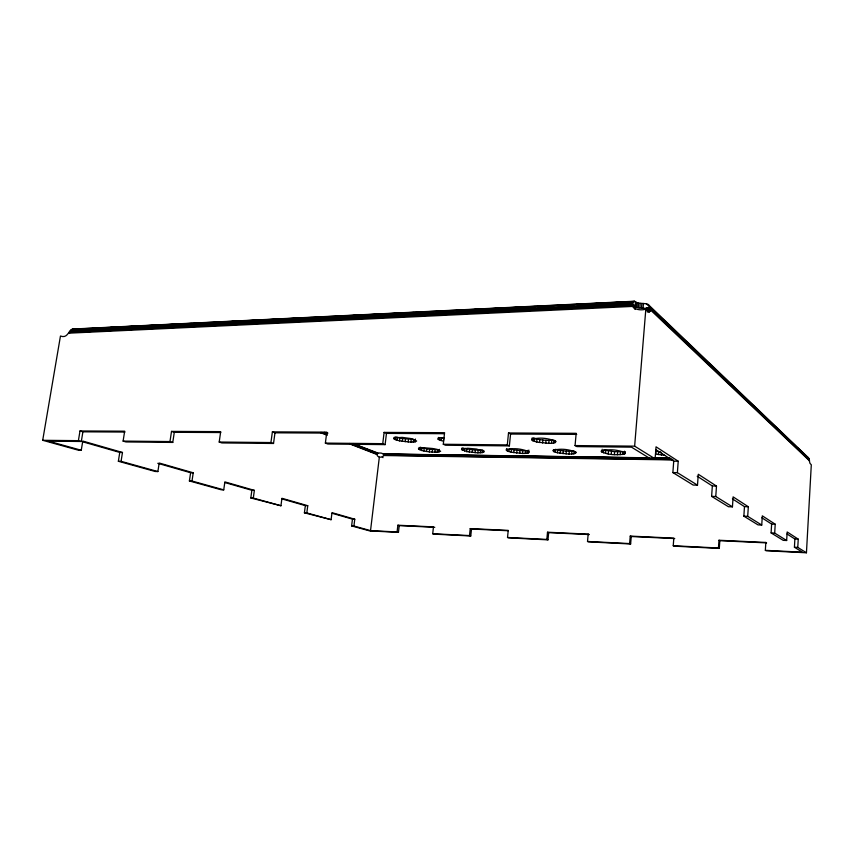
<?xml version="1.0" encoding="UTF-8"?>
<svg xmlns="http://www.w3.org/2000/svg" width="854" height="854" viewBox="0 0 854 854"><rect width="100%" height="100%" fill="white"/><g stroke="black" fill="none" stroke-linecap="round" stroke-linejoin="round"><path stroke-width="1.28" d="M673.272 459.943L383.905 455.524C383.99 452.705 377.735 452.001 376.87 454.424L349.489 443.845M718.983 540.251L719.826 540.689L719.303 548.417L718.46 548.001L718.983 540.251L765.824 542.45L765.344 550.339L766.102 550.755L806.443 552.784L811.3 464.779L809.987 463.38L808.546 457.84L648.154 304.472C643.863 302.465 638.333 304.59 634.479 301.216L73.006 329.036C68.021 330.541 67.861 338.814 60.463 336.028L42.7 440.301L78.493 450.229L81.258 450.261L82.774 441.059L122.474 452.471L121.076 461.331L118.364 461.267L119.763 452.428L122.474 452.471M765.344 550.339L802.493 552.196L794.423 547.243L794.882 539.013L787.046 533.985M806.443 552.784L797.775 547.403L798.244 539.162L787.164 531.967L786.662 540.507L783.193 540.347L771.098 532.917L771.632 524.068L761.864 517.791M786.662 540.507L774.685 533.067L775.218 524.217L762.312 515.837L761.747 525.039L758.032 524.89L743.855 516.179L744.474 506.625L732.412 498.864M761.747 525.039L747.709 516.328L748.328 506.753L733.106 496.868L732.444 506.849L728.451 506.721L711.617 496.377L712.343 485.979L697.206 476.244M732.444 506.849L715.769 496.505L716.495 486.075L698.284 474.258L697.494 485.157L693.17 485.051L672.867 472.572L673.731 461.16L655.819 449.652M719.303 548.417L674.18 546.154L673.24 545.749L673.817 538.137L630.231 536.098L629.622 543.571L630.636 543.977L631.245 536.525L630.231 536.098M697.494 485.157L677.371 472.668L678.225 461.235L656.043 446.823L655.093 458.844L634.639 446.151L575.062 445.564L576.172 433.309L508.504 432.989L507.308 444.891L509.379 445.895L510.564 434.046L508.504 432.989M658.391 454.606L658.626 451.617L655.968 451.083L655.733 454.072L664.636 455.31M661.423 455.022L661.583 453.036M624.221 454.157L625.341 453.1C618.275 449.524 608.923 448.894 601.301 450.987L601.216 451.563C608.048 455.182 616.663 455.161 624.221 454.157L624.466 451.211M645.87 309.308L644.514 308.262L636.935 307.536L637.33 302.786M625.181 453.677L625.352 451.702M638.301 307.888L638.696 303.138M639.849 308.134L640.244 303.383M641.471 308.262L641.866 303.512M643.073 308.251L643.468 303.501M634.639 446.151L645.837 309.031C641.002 311.198 628.32 309.084 633.743 301.494L634.479 301.216M646.158 309.575L646.307 307.75L650.513 307.547L809.218 459.036M614.357 454.627L614.602 451.702L622.769 451.563L622.523 454.509M617.421 454.755L617.666 451.819M620.196 454.712L620.442 451.777M633.871 307.056L634.02 305.23L632.547 303.853L69.761 331.149M636.935 307.536L635.12 306.618L635.515 301.857M635.856 307.109L636.251 302.348M601.942 452.193L602.198 449.257M603.426 452.823L603.682 449.887L614.602 451.702M605.571 453.421L605.828 450.496M608.229 453.944L608.486 451.019M611.229 454.349L611.475 451.435M630.636 543.977L588.598 541.874L587.52 541.468L588.16 534.134L547.51 532.223L546.838 539.44L547.99 539.845L548.663 532.65L547.51 532.223M569.042 454.093L569.308 451.232L574.144 450.976L573.877 453.858L569.042 454.093L557.427 452.791L553.691 451.585L552.826 450.41C560.245 448.233 569.298 449.183 576.279 452.481L573.877 453.858M571.7 454.061L571.956 451.179M575.436 453.506L575.607 451.585M557.427 452.791L557.694 449.919L555.516 449.332L555.249 452.204M560.085 453.303L560.352 450.442L557.694 449.919M563.032 453.709L563.298 450.848L560.352 450.442M566.085 453.976L566.351 451.115L569.308 451.232M548.78 443.397L549.058 440.418L554.011 440.12L553.734 443.109L548.78 443.397L536.707 442.041L532.747 440.739L531.743 439.458C539.365 436.992 548.855 438.134 556.071 441.593L553.734 443.109M551.503 443.333L551.78 440.354M553.691 451.585L553.862 449.663M555.292 442.714L555.484 440.728M536.707 442.041L536.995 439.063L533.035 437.76M539.482 442.575L539.771 439.607L536.995 439.063M542.557 443.002L542.845 440.034L539.771 439.607M545.727 443.279L546.016 440.312L549.058 440.418M522.563 453.474L522.84 450.656L525.381 450.613L525.103 453.431L522.563 453.474L511.162 452.193L507.329 451.008L506.262 449.844C513.467 447.603 522.285 448.83 529.17 451.873L528.573 452.887L525.103 453.431M527.153 453.228L527.43 450.41M528.573 452.887L528.85 450.058M531.839 440.077L532.031 438.081M532.747 440.739L532.939 438.753M534.401 441.411L534.7 438.433M513.809 452.695L514.097 449.887L509.23 448.798L508.952 451.617M547.99 539.845L508.738 537.881L507.522 537.476L508.226 530.387L470.234 528.605L469.497 535.575L470.767 535.981L471.504 529.021L470.234 528.605M516.723 453.09L517.001 450.282L514.097 449.887M519.712 453.357L519.99 450.549L522.84 450.656M506.411 450.4L506.603 448.521M507.329 451.008L507.522 449.129M511.162 452.193L511.439 449.375M477.866 452.866L478.165 450.111L482.51 449.866L482.222 452.631L477.866 452.866L466.679 451.617L461.512 449.311L467.64 448.243L476.34 449.012L483.876 451.296L484.079 451.841L482.222 452.631M480.3 452.823L480.588 450.058M483.513 452.289L483.706 450.442M466.679 451.617L466.967 448.852L464.736 448.286L464.437 451.051M469.316 452.108L469.615 449.353L466.967 448.852M472.198 452.492L472.486 449.738L469.615 449.353M475.112 452.759L475.4 450.005L478.165 450.111M461.758 449.855L461.961 448.008M462.761 450.453L463.06 447.677M434.867 452.289L435.166 449.578L437.483 449.535L440.621 451.275L437.184 452.246L429.338 451.926L421.609 450.496L418.449 448.788L424.128 447.742L432.626 448.499L437.568 449.556L437.184 452.246M441.07 440.643L441.39 437.782L443.738 438.38L443.418 441.24L438.187 439.351L438.401 437.44M439.276 439.991L439.49 438.081M438.988 452.054L439.287 449.332M470.767 535.981L434.035 534.134L432.711 533.739L433.469 526.886L397.868 525.221L397.089 531.967L398.455 532.352L399.234 525.626L397.868 525.221M509.379 445.895L445.532 445.244L443.301 444.261L444.582 432.69L384.097 432.402L382.752 443.664L385.122 444.614L386.456 433.394L384.097 432.402M421.609 450.496L421.919 447.795L420.189 447.197M423.862 451.061L424.171 448.35L421.919 447.795M426.498 451.542L426.808 448.841L424.171 448.35M429.338 451.926L429.637 449.225L435.166 449.578M432.188 452.182L432.487 449.471M413.283 442.084L413.614 439.287L402.597 438.582L395.626 436.832L395.295 439.639L399.512 440.867L410.913 442.148L415.119 441.87L416.688 441.016L410.977 438.561L402.17 437.365L394.057 437.931L393.705 438.433L395.295 439.639M415.119 441.87L415.439 439.063M418.802 449.332L419.004 447.517M419.88 449.909L420.083 448.104M402.266 441.379L402.597 438.582M405.223 441.774L405.543 438.977M408.169 442.041L408.49 439.244M410.913 442.148L411.244 439.34M394.121 439.02L394.345 437.141M397.142 440.28L397.462 437.472M399.512 440.867L399.843 438.07M376.87 454.424L377.052 452.919C375.525 457.936 383.788 458.876 384.087 454.018L385.293 454.488M397.089 531.967L370.529 530.633L379.325 457.21M383.905 455.524L384.087 454.018M398.455 532.352L369.665 530.91L351.624 525.915L352.456 519.115L332.163 513.297M370.529 530.633L353.93 526.021L354.762 519.211L331.982 512.667L331.106 519.68L304.408 512.827L305.348 505.611L281.948 498.907M385.122 444.614L327.861 444.027L325.374 443.098L326.772 432.135L272.383 431.878L270.931 442.553L273.526 443.472L274.977 432.818L272.383 431.878M331.106 519.68L306.821 512.934L307.75 505.707L281.937 498.288L280.945 505.749L250.809 497.978L251.866 490.281L224.773 482.521M809.528 460.285L650.759 309.276L646.115 309.223L646.307 307.75L650.727 308.433L809.411 459.644M280.945 505.749L253.307 498.063L254.375 490.367L224.869 481.891L223.737 489.854L221.175 489.769L189.396 480.962L190.613 472.732L157.787 463.316M273.526 443.472L221.891 442.938L219.2 442.041L220.695 431.633L171.515 431.398L169.978 441.561L172.764 442.436L174.291 432.305L171.515 431.398M223.737 489.854L192.011 481.037L193.217 472.796L159.186 463.017L157.883 471.557L155.225 471.483L118.364 461.267M172.764 442.436L125.954 441.945L123.104 441.102L124.673 431.185L79.998 430.971L78.397 440.653L42.7 440.301M81.258 450.261L48.454 441.155L81.311 441.486L82.902 431.825L124.887 432.049M648.154 304.472L650.513 307.547L650.193 311.08L649.136 311.891L645.837 309.031M633.871 307.376L634.383 306.287L635.12 306.618M650.759 309.276L645.795 310.472L650.62 310.055L809.581 460.925M646.115 309.223L650.727 308.433M647.78 311.24L650.193 311.08L646.894 310.621M647.279 311.838L649.691 311.71L647.535 311.561M71.757 329.292L633.743 301.494M632.547 303.853L69.42 331.8L632.43 304.686L634.02 305.23L635.408 309.372L632.515 305.54L69.057 332.473L632.43 304.686L634.095 306.757L632.515 305.54M75.611 329.217L86.265 328.694M92.926 328.363L104.925 327.776M110.251 327.509L122.239 326.922M127.566 326.655L138.231 326.132M144.892 325.801L155.556 325.278M162.217 324.947L172.871 324.413M179.532 324.093L191.531 323.495M196.858 323.228L207.511 322.705M214.183 322.374L224.837 321.851M231.498 321.52L242.162 320.997M248.824 320.666L259.477 320.143M266.138 319.812L276.803 319.289M283.464 318.958L294.128 318.435M300.789 318.104L311.443 317.571M318.104 317.25L328.769 316.717M335.43 316.386L346.083 315.863M352.745 315.532L362.075 315.073M370.07 314.678L380.735 314.155M387.396 313.824L398.049 313.301M404.711 312.97L414.041 312.511M422.036 312.116L431.366 311.657M439.362 311.262L448.681 310.803M456.676 310.408L466.006 309.938M474.002 309.543L483.321 309.084M491.317 308.689L500.647 308.23M508.642 307.835L517.972 307.376M525.968 306.981L535.287 306.522M543.283 306.127L552.613 305.668M559.274 305.337L569.938 304.814M576.599 304.483L587.253 303.96M593.914 303.629L604.579 303.095M611.24 302.775L621.893 302.241M628.555 301.921L635.227 301.59M70.647 330.018L633.081 302.401M68.683 333.177L632.793 306.405L634.565 308.177M444.027 437.568L439.586 437.867L438.337 438.251L438.187 439.351M174.291 432.305L220.727 432.54M274.977 432.818L327.936 433.095M386.456 433.394L444.176 433.693M510.564 434.046L576.728 434.387M123.104 441.102L169.978 441.561M219.2 442.041L270.931 442.553M325.374 443.098L382.752 443.664M443.301 444.261L507.308 444.891M383.371 453.944L649.403 457.819M654.73 457.904L669.355 458.118M383.553 454.061L649.04 457.947M654.377 458.022L670.379 458.256M383.702 454.253L670.475 458.47M383.82 454.52L670.55 458.769M383.894 454.83L671.938 459.142M383.926 455.171L671.959 459.527M438.561 455.363L453.207 455.598M497.145 456.324L506.465 456.474M555.73 457.274L558.388 457.317M673.731 461.16L678.225 461.235M672.867 472.572L677.371 472.668M190.613 472.732L193.217 472.796M712.343 485.979L716.495 486.075M189.396 480.962L192.011 481.037M711.617 496.377L715.769 496.505M251.866 490.281L254.375 490.367M744.474 506.625L748.328 506.753M250.809 497.978L253.307 498.063M743.855 516.179L747.709 516.328M305.348 505.611L307.75 505.707M771.632 524.068L775.218 524.217M304.408 512.827L306.821 512.934M771.098 532.917L774.685 533.067M352.456 519.115L354.762 519.211M794.882 539.013L798.244 539.162M399.234 525.626L434.782 527.292M471.504 529.021L508.13 530.74M548.663 532.65L589.239 534.551L588.16 534.134M631.245 536.525L674.745 538.564M719.826 540.689L766.582 542.888L765.824 542.45M351.624 525.915L353.93 526.021M794.423 547.243L797.775 547.403M432.711 533.739L469.497 535.575M507.522 537.476L546.838 539.44M587.52 541.468L629.622 543.571M673.24 545.749L718.46 548.001M542.845 440.034L546.016 440.312M563.298 450.848L566.351 451.115M517.001 450.282L519.99 450.549M472.486 449.738L475.4 450.005M426.808 448.841L429.637 449.225M658.626 451.617L660.644 451.894M73.006 329.036L74.277 329.281M121.076 461.331L157.883 471.557M82.571 441.764L119.763 452.428M78.397 440.653L81.311 441.486M79.998 430.971L82.902 431.825M320.869 432.786L327.093 435.188M324.114 432.54L326.591 433.501M352.702 443.642L377.575 453.303M323.837 432.764L326.324 433.725M352.435 443.856L377.308 453.506M322.364 432.562L326.1 434.013M350.973 443.653L377.094 453.773M320.955 432.423L327.178 434.835M349.574 443.493L376.945 454.082M324.413 432.402L327.21 433.32M353.001 443.514L378.162 453.132M806.272 456.292L808.546 457.84M575.062 445.564L576.941 446.599L631.48 447.154L650.396 458.779M646.339 303.661L651.154 308.262M655.007 311.945L657.9 314.699M662.715 319.3L664.647 321.136M670.422 326.655L677.169 333.092M684.876 340.447L689.69 345.037M692.583 347.802L697.398 352.392M700.291 355.157L702.223 356.993M707.998 362.512L716.677 370.785M722.452 376.304L727.266 380.895M730.159 383.659L739.799 392.851M745.574 398.37L756.174 408.479M760.028 412.162L764.842 416.752M767.735 419.517L777.375 428.708M783.15 434.227L794.711 445.254M797.604 448.019L802.418 452.609M634.778 308.668L635.408 309.372M382.325 456.826L383.008 457.659"/></g></svg>
